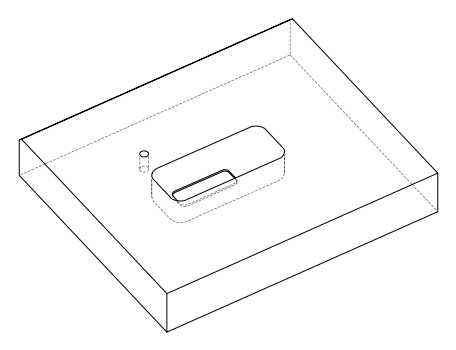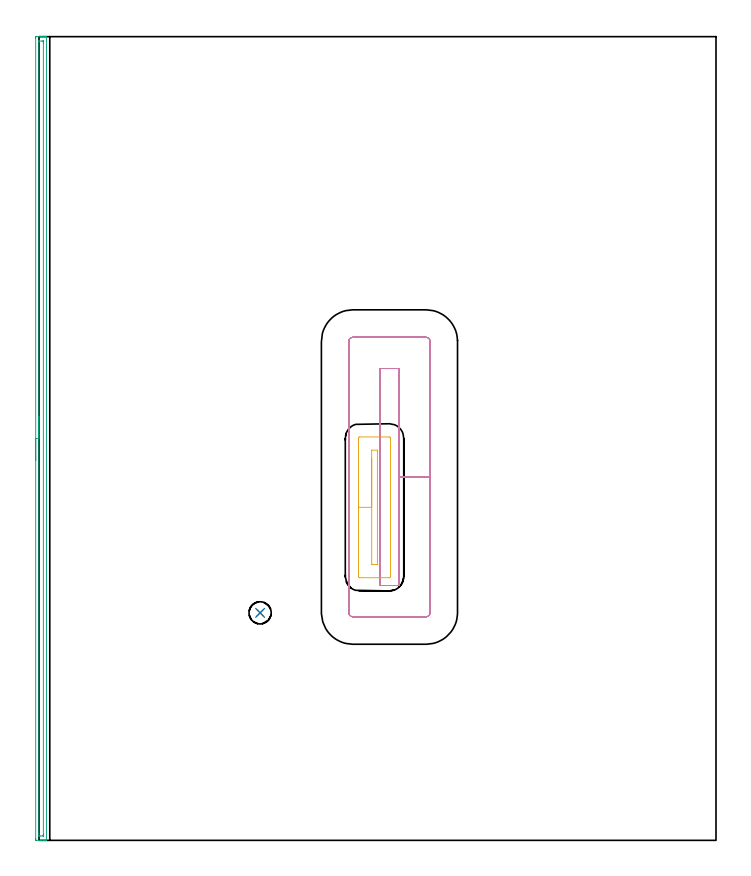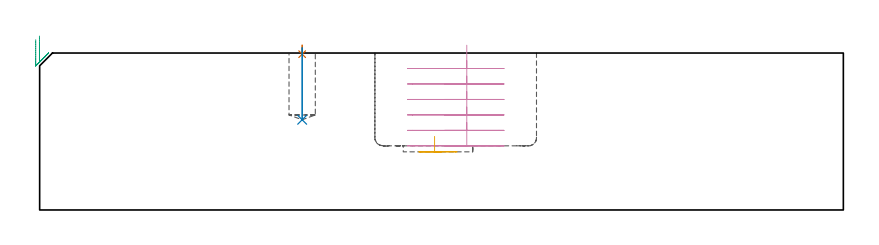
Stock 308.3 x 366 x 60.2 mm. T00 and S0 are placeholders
(PLAN: 5 operations, 4 tool changes, 14.3 min)
(1 SPOT_DRILL | STEP1POCKET | NXT0321_9005460120000 | 0.03 min | 1 mm3)
(2 DRILL_BLIND_HOLE_INTO_CENTER | STEP1POCKET | NXT0301_072 | 0.11 min | 1945 mm3)
(3 AREA_MILL | FG_CHAMFER_SURFACE | UGT0205_001 | 6.04 min | 4401 mm3)
(4 MILL_RECTANGULAR_POCKET | POCKET_RECTANGULAR_STRAIGHT | NXT0201_007 | Follow Part, ap 6.25, ae 75% | 7.51 min | 328905 mm3)
(5 MILL_RECTANGULAR_POCKET_1 | POCKET_RECTANGULAR_STRAIGHT_1 | NXT0201_011 | Follow Part, ap 3, ae 75% | 0.65 min | 4576 mm3)
(TOOL NXT0321_9005460120000 | NC Spot Drill, 142deg, 12mm, Carbide, Uncoated | D12 PA142 FL30 Z2)
(TOOL NXT0301_072 | Carbide Drill 10.1mm [860.1-1010-051A1-MM 2214] | D10.1 PA140 FL71 Z2)
(TOOL UGT0205_001 | Chamfer Mill 20 x 3 x 45 deg. | D20 FL50 Z2)
(TOOL NXT0201_007 | ENDMILL 25mm [R216.25-25050GCK54P 1620] | D25 R3 FL54 Z5)
(TOOL NXT0201_011 | ENDMILL 12mm [2P460-1200-NA 1630] | D12 FL38 Z6)
(OP 1 SPOT_DRILL)
G17 G21 G94 G90
T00 M6
G54
G17 G0 G90 X100.7 Y103.6 S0 M3
G43 Z70.2 H0
G94 G81 G98 Z59.765 F250. R63.2
G80
M5
M2
(OP 2 DRILL_BLIND_HOLE_INTO_CENTER)
G17 G21 G94 G90
T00 M6
G54
G17 G0 G90 X100.7 Y103.6 S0 M3
G43 Z70.2 H1
G94 G81 G98 Z34.6 F250. R62.2
G80
M5
M2
(OP 3 AREA_MILL)
G17 G21 G94 G90
T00 M6
G54
G17 G0 G90 X-1.5 Y173. S1061 M3
G43 Z70.2 H0
Z65.3
G94 G1 Y173.038 Z64.428 F250.
Y173.152 Z63.563
Y173.341 Z62.712
Y173.603 Z61.88
Y173.937 Z61.074
Y174.34 Z60.3
Y174.808 Z59.564
Y175.34 Z58.872
Y175.929 Z58.229
Y176.572 Z57.64
Y177.264 Z57.108
Y178. Z56.64
Y178.774 Z56.237
Y179.58 Z55.903
Y180.412 Z55.641
Y181.263 Z55.452
Y182.128 Z55.338
Y183. Z55.3
Y365.373
X-1.498 Y365.657
X-1.494 Y365.99 Z55.302
X-1.223 Y366. Z55.573
X0.515 Z57.31
X1.035 Z57.831
X1.385 Z58.18
X1.904 Z58.7
X2.254 Z59.048
X2.953 Z59.753
X3.177 Z59.976
X3.29 Y365.998 Z60.082
X3.397 Y365.99 Z60.188
X3.4 Y365.82 Z60.2
Y0.18
X3.397 Y0.01 Z60.188
X3.345 Y0.003 Z60.136
X3.289 Y0.001 Z60.081
X3.177 Y0. Z59.976
X2.953 Z59.752
X2.254 Z59.048
X1.035 Z57.832
X0.515 Z57.31
X-0.094 Z56.701
X-1.108 Z55.688
X-1.223 Y0.002 Z55.573
X-1.494 Y0.01 Z55.303
X-1.498 Y0.343 Z55.3
X-1.5 Y0.627
Y0.912
Y183.
X-0.086 Z56.714
X-0.085 Y363.585 Z56.715
X-0.084 Y363.894 Z56.716
X-0.081 Y363.971 Z56.719
X-0.08 Y363.984 Z56.72
X-0.069 Y363.99 Z56.731
X-0.022 Y363.994 Z56.778
X0.113 Y363.999 Z56.913
X1.385 Z58.185
X1.853 Y363.997 Z58.653
X1.96 Y363.99 Z58.76
X1.979 Y363.987 Z58.779
X1.981 Y363.95 Z58.781
X1.984 Y363.863 Z58.784
X1.985 Y363.585 Z58.785
X1.986 Y362.967 Z58.786
X1.985 Y2.415 Z58.785
X1.983 Y2.106 Z58.783
X1.981 Y2.029 Z58.781
X1.979 Y2.016 Z58.779
X1.969 Y2.01 Z58.769
X1.922 Y2.006 Z58.722
X1.787 Y2.001 Z58.587
X0.515 Z57.315
X0.047 Y2.003 Z56.847
X-0.06 Y2.01 Z56.74
X-0.079 Y2.013 Z56.721
X-0.081 Y2.05 Z56.719
X-0.084 Y2.137 Z56.716
X-0.085 Y2.415 Z56.715
X-0.086 Y3.033 Z56.714
Y183.
Y183.872 Z56.752
Y184.736 Z56.866
Y185.588 Z57.055
Y186.42 Z57.317
Y187.226 Z57.651
Y188. Z58.054
Y188.736 Z58.523
Y189.428 Z59.054
Y190.071 Z59.643
Y190.66 Z60.286
Y191.191 Z60.978
Y191.66 Z61.714
Y192.063 Z62.488
Y192.397 Z63.294
Y192.659 Z64.126
Y192.848 Z64.978
Y192.962 Z65.843
Y193. Z66.714
G0 Z70.2
M5
M2
(OP 4 MILL_RECTANGULAR_POCKET)
G17 G21 G94 G90
T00 M6
G54
G17 G0 G90 X163.85 Y132.11 S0 M3
G43 Z70.2 H1
Z63.2
G94 G1 Y165.45 Z54.267 F250.
Y214.85 F500.
X155.35
Y116.05
X163.85
Y165.45
X178.1
Y227.2
G3 X176.2 Y229.1 R1.9
G1 X143.
G3 X141.1 Y227.2 R1.9
G1 Y103.7
G3 X143. Y101.8 R1.9
G1 X176.2
G3 X178.1 Y103.7 R1.9
G1 Y165.45
Y166.45
G0 X163.85 Y132.11 Z57.267
G1 Y165.45 Z48.333 F250.
Y214.85 F500.
X155.35
Y116.05
X163.85
Y165.45
X178.1
Y227.2
G3 X176.2 Y229.1 R1.9
G1 X143.
G3 X141.1 Y227.2 R1.9
G1 Y103.7
G3 X143. Y101.8 R1.9
G1 X176.2
G3 X178.1 Y103.7 R1.9
G1 Y165.45
Y166.45
G0 X163.85 Y132.11 Z51.333
G1 Y165.45 Z42.4 F250.
Y214.85 F500.
X155.35
Y116.05
X163.85
Y165.45
X178.1
Y227.2
G3 X176.2 Y229.1 R1.9
G1 X143.
G3 X141.1 Y227.2 R1.9
G1 Y103.7
G3 X143. Y101.8 R1.9
G1 X176.2
G3 X178.1 Y103.7 R1.9
G1 Y165.45
Y166.45
G0 X163.85 Y132.11 Z45.4
G1 Y165.45 Z36.467 F250.
Y214.85 F500.
X155.35
Y116.05
X163.85
Y165.45
X178.1
Y227.2
G3 X176.2 Y229.1 R1.9
G1 X143.
G3 X141.1 Y227.2 R1.9
G1 Y103.7
G3 X143. Y101.8 R1.9
G1 X176.2
G3 X178.1 Y103.7 R1.9
G1 Y165.45
Y166.45
G0 X163.85 Y132.11 Z39.467
G1 Y165.45 Z30.533 F250.
Y214.85 F500.
X155.35
Y116.05
X163.85
Y165.45
X178.1
Y227.2
G3 X176.2 Y229.1 R1.9
G1 X143.
G3 X141.1 Y227.2 R1.9
G1 Y103.7
G3 X143. Y101.8 R1.9
G1 X176.2
G3 X178.1 Y103.7 R1.9
G1 Y165.45
Y166.45
G0 X163.85 Y132.11 Z33.533
G1 Y165.45 Z24.6 F250.
Y214.85 F500.
X155.35
Y116.05
X163.85
Y165.45
X178.1
Y227.2
G3 X176.2 Y229.1 R1.9
G1 X143.
G3 X141.1 Y227.2 R1.9
G1 Y103.7
G3 X143. Y101.8 R1.9
G1 X176.2
G3 X178.1 Y103.7 R1.9
G1 Y165.45
Y166.45
G0 Z70.2
M5
M2
(OP 5 MILL_RECTANGULAR_POCKET_1)
G17 G21 G94 G90
T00 M6
G54
G17 G0 G90 X151.5 Y173.726 S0 M3
G43 Z70.2 H1
Z28.215
G94 G1 Y151.65 Z22.3 F250.
Y125.6 F500.
X154.1
Y177.7
X151.5
Y151.65
X145.5
Y120.2
G3 X146.1 Y119.6 R0.6
G1 X159.5
G3 X160.1 Y120.2 R0.6
G1 Y183.1
G3 X159.5 Y183.7 R0.6
G1 X146.1
G3 X145.5 Y183.1 R0.6
G1 Y151.65
Y150.65
G0 Z70.2
M5
M2
